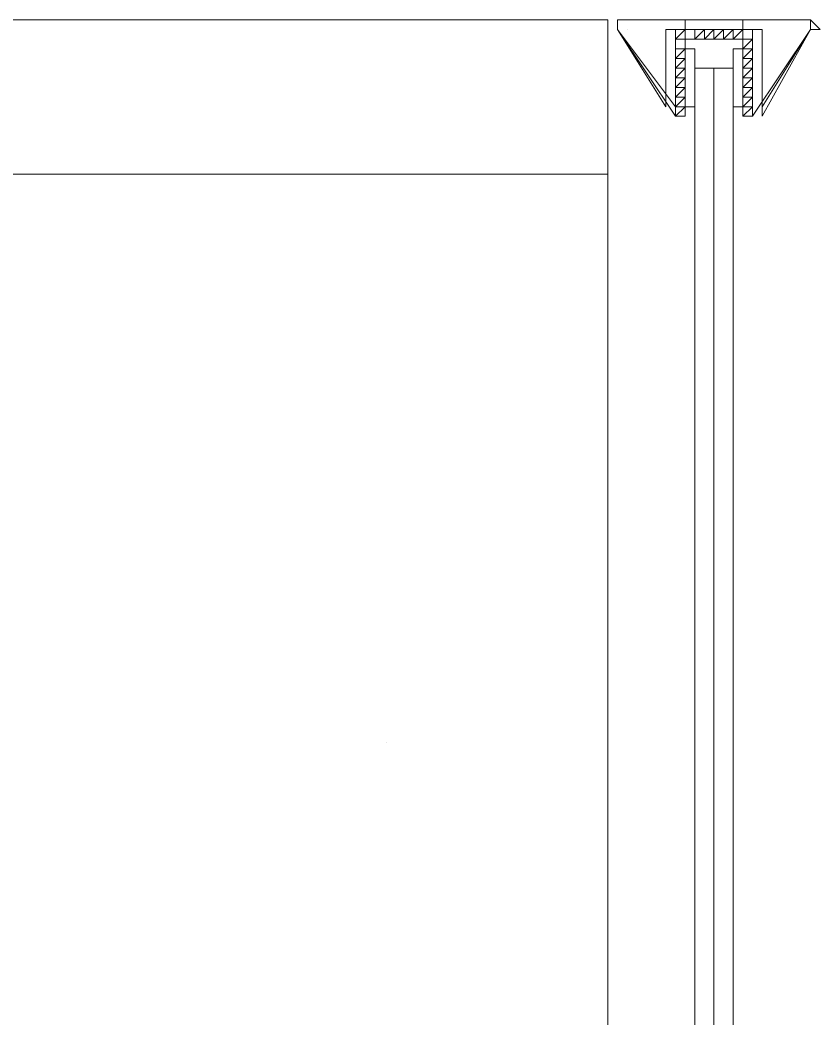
# Model space of a CAD drawing. Header units: millimetres. Extents: x 182 to 575, y -105 to 95.
# Drawn here: x 280.0088 to 280.404, y 80.9559 to 81.4491 of the extents above; entities that cross this region are included whole.
import ezdxf

# ---------------------------------------------------------------- set-up
doc = ezdxf.new("R2010")
doc.units = ezdxf.units.MM
doc.header["$MEASUREMENT"] = 0
doc.layers.add('PDF_Geometry', color=7, linetype='Continuous')

msp = doc.modelspace()

# ---------------------------------------------------------------- linework, layer by layer
at = {"layer": 'PDF_Geometry', "lineweight": 20}
for points in [[(279.06115, 81.4491), (279.06115, 81.37291), (280.29925, 81.37291), (280.29925, 81.4491)], [(280.35163, 81.4491), (280.30877, 81.4491)], [(280.35163, 81.4491), (280.39925, 81.4491)], [(280.35163, 81.4491), (280.39925, 81.4491)], [(280.32782, 81.44434), (280.33258, 81.44434), (280.33258, 81.40148), (280.30401, 81.44434), (280.32782, 81.40624)], [(280.32782, 81.44434), (280.33258, 81.44434), (280.33258, 81.40148), (280.30401, 81.44434), (280.32782, 81.40624)], [(280.36592, 81.40148), (280.36592, 81.43958), (280.33735, 81.43958), (280.33735, 81.40148), (280.33258, 81.40148), (280.33258, 81.44434), (280.37068, 81.44434), (280.37068, 81.40148)], [(280.36592, 81.40148), (280.36592, 81.43958), (280.33735, 81.43958), (280.33735, 81.40148), (280.33258, 81.40148), (280.33258, 81.44434), (280.37068, 81.44434), (280.37068, 81.40148)], [(280.39925, 81.44434), (280.37544, 81.40148), (280.39925, 81.44434), (280.37544, 81.40624), (280.37544, 81.44434), (280.37068, 81.44434), (280.37068, 81.40148), (280.37068, 81.44434), (280.37544, 81.44434), (280.37544, 81.40624)], [(280.33735, 81.43482), (280.34211, 81.43482), (280.34211, 81.40624), (280.33735, 81.40624)], [(280.33735, 81.43482), (280.34211, 81.43482), (280.34211, 81.40624), (280.33735, 81.40624)], [(280.36592, 81.43482), (280.36115, 81.43482), (280.36115, 81.40624), (280.36592, 81.40624)], [(280.36592, 81.43482), (280.36115, 81.43482), (280.36115, 81.40624), (280.36592, 81.40624)]]:
    msp.add_lwpolyline(points, close=True, dxfattribs=at)
for points in [[(280.29925, 81.4491), (280.29925, 81.37291)], [(280.30877, 81.4491), (280.35163, 81.4491)], [(280.30877, 81.4491), (280.35163, 81.4491)], [(280.30877, 81.44434), (280.30877, 81.44434)], [(280.30877, 81.44434), (280.30877, 81.44434)], [(280.30877, 81.44434), (280.30877, 81.44434)], [(280.30877, 81.44434), (280.30877, 81.44434)]]:
    msp.add_lwpolyline(points, dxfattribs=at)
at = {"layer": 'PDF_Geometry', "lineweight": 13}
for points in [[(280.35163, 81.4491), (280.30877, 81.4491), (280.30401, 81.4491), (280.30401, 81.44434), (280.33258, 81.40624), (280.33258, 81.44434), (280.33258, 81.40148), (280.30401, 81.44434), (280.30401, 81.4491), (280.30877, 81.4491)], [(280.35163, 81.4491), (280.30877, 81.4491), (280.30401, 81.4491), (280.30401, 81.44434), (280.33258, 81.40624), (280.33258, 81.44434), (280.33258, 81.40148), (280.30401, 81.44434), (280.30401, 81.4491), (280.30877, 81.4491)], [(280.33735, 81.4491), (280.36592, 81.4491), (280.36592, 81.44434), (280.33735, 81.44434)], [(280.33735, 81.4491), (280.36592, 81.4491), (280.36592, 81.44434), (280.33735, 81.44434)], [(280.34211, 81.44434), (280.34211, 81.43958), (280.34687, 81.43958), (280.34687, 81.44434), (280.34211, 81.43958), (280.34211, 81.44434), (280.34211, 81.43958), (280.33735, 81.43958), (280.34211, 81.43958)], [(280.35163, 81.43958), (280.35639, 81.43958), (280.35639, 81.44434), (280.35163, 81.43958), (280.34687, 81.43958), (280.35163, 81.43958), (280.35163, 81.44434), (280.34687, 81.43958)], [(280.37068, 81.43958), (280.37068, 81.43482), (280.36592, 81.43482), (280.37068, 81.43958), (280.36592, 81.43958), (280.36592, 81.44434), (280.36115, 81.43958), (280.36592, 81.43958), (280.36592, 81.44434), (280.36592, 81.43958)], [(280.37068, 81.43005), (280.37068, 81.42529), (280.36592, 81.42529)], [(280.34211, 80.33005), (280.35163, 80.33005), (280.35163, 81.42529), (280.34211, 81.42529)], [(280.34211, 80.33005), (280.35163, 80.33005), (280.35163, 81.42529), (280.34211, 81.42529)], [(280.34211, 80.33005), (280.35163, 80.33005), (280.35163, 81.42529), (280.34211, 81.42529)], [(280.34211, 80.33005), (280.35163, 80.33005), (280.35163, 81.42529), (280.34211, 81.42529)], [(280.36115, 80.33005), (280.35163, 80.33005), (280.35163, 81.42529), (280.36115, 81.42529)], [(280.36115, 80.33005), (280.35163, 80.33005), (280.35163, 81.42529), (280.36115, 81.42529)], [(280.36115, 80.33005), (280.35163, 80.33005), (280.35163, 81.42529), (280.36115, 81.42529)], [(280.36115, 80.33005), (280.35163, 80.33005), (280.35163, 81.42529), (280.36115, 81.42529)], [(280.37068, 81.42529), (280.36592, 81.42053), (280.37068, 81.42053)], [(280.33735, 81.42053), (280.33258, 81.41577), (280.33258, 81.42053)], [(280.33735, 81.41577), (280.33735, 81.41101), (280.33258, 81.41101), (280.33258, 81.40624), (280.33258, 81.40148), (280.33735, 81.40624), (280.33735, 81.41101), (280.33258, 81.40624), (280.33258, 81.41101), (280.33735, 81.41101), (280.33735, 81.41577), (280.33258, 81.41101), (280.33258, 81.41577), (280.33735, 81.41577), (280.33735, 81.42053), (280.33258, 81.42053), (280.33258, 81.41577), (280.33735, 81.42053), (280.33735, 81.41577), (280.33258, 81.41577), (280.33258, 81.41101)], [(280.37068, 81.42053), (280.37068, 81.41577), (280.36592, 81.41577)], [(280.37068, 81.40148), (280.36592, 81.40148), (280.37068, 81.40624)], [(279.06115, 81.37291), (280.29925, 81.37291), (280.29925, 80.39196), (279.06115, 80.39196)]]:
    msp.add_lwpolyline(points, close=True, dxfattribs=at)
for points in [[(280.33735, 81.43005), (280.33258, 81.42529), (280.33258, 81.42053), (280.33735, 81.42529), (280.33258, 81.42529), (280.33735, 81.43005), (280.33258, 81.43005), (280.33735, 81.43482), (280.33258, 81.43482), (280.33735, 81.43482), (280.33258, 81.43482), (280.33258, 81.43958), (280.33735, 81.43958), (280.33735, 81.44434), (280.33735, 81.43958), (280.33258, 81.43958), (280.33258, 81.44434), (280.33258, 81.40624), (280.30401, 81.44434), (280.30401, 81.4491), (280.30877, 81.4491), (280.35163, 81.4491), (280.39925, 81.4491), (280.39925, 81.44434), (280.37544, 81.40624), (280.37544, 81.44434), (280.37544, 81.40148), (280.39925, 81.44434), (280.40401, 81.44434), (280.39925, 81.4491), (280.35163, 81.4491), (280.39925, 81.4491), (280.39925, 81.44434), (280.37544, 81.40624), (280.37544, 81.44434)], [(280.37068, 81.44434), (280.37068, 81.43958), (280.36592, 81.43958), (280.37068, 81.43958), (280.37068, 81.44434), (280.37068, 81.40148), (280.39925, 81.44434), (280.39925, 81.4491), (280.35163, 81.4491), (280.39925, 81.4491), (280.39925, 81.44434), (280.37544, 81.40624), (280.37544, 81.44434), (280.37544, 81.40624), (280.39925, 81.44434), (280.39925, 81.4491), (280.35163, 81.4491), (280.30877, 81.4491), (280.30401, 81.4491), (280.30401, 81.44434), (280.32782, 81.40624), (280.32782, 81.44434)], [(280.33258, 81.44434), (280.33258, 81.44434)], [(280.33258, 81.43005), (280.33735, 81.43005), (280.33735, 81.43482), (280.33258, 81.43482), (280.33258, 81.43958), (280.33735, 81.44434), (280.33735, 81.43958), (280.33258, 81.43958), (280.33258, 81.44434)], [(280.33735, 81.44434), (280.33735, 81.44434)], [(280.33735, 81.43958), (280.34211, 81.43958), (280.34687, 81.44434), (280.34687, 81.43958), (280.34211, 81.43958)], [(280.34211, 81.44434), (280.34211, 81.44434)], [(280.34687, 81.44434), (280.34687, 81.44434)], [(280.36115, 81.44434), (280.36115, 81.43958), (280.35639, 81.43958), (280.36115, 81.43958), (280.36592, 81.43958), (280.36592, 81.44434), (280.36115, 81.43958), (280.35639, 81.43958), (280.36115, 81.44434), (280.36115, 81.43958), (280.35639, 81.43958), (280.35639, 81.44434), (280.35163, 81.43958), (280.34687, 81.43958)], [(280.35163, 81.44434), (280.35163, 81.44434)], [(280.35163, 81.44434), (280.35163, 81.44434)], [(280.35163, 81.44434), (280.35163, 81.44434)], [(280.35163, 81.44434), (280.35163, 81.44434)], [(280.35163, 81.43958), (280.35639, 81.43958), (280.35639, 81.44434)], [(280.36115, 81.44434), (280.36115, 81.44434)], [(280.36115, 81.44434), (280.36115, 81.44434)], [(280.37068, 81.44434), (280.37068, 81.44434)], [(280.37068, 81.44434), (280.37068, 81.44434)], [(280.33735, 81.43958), (280.33735, 81.43958)], [(280.33735, 81.43958), (280.33735, 81.43958)], [(280.33735, 81.43958), (280.33735, 81.43958)], [(280.34211, 81.43958), (280.34211, 81.43958)], [(280.34687, 81.43958), (280.34687, 81.43958)], [(280.35163, 81.43958), (280.35163, 81.43958)], [(280.35163, 81.43958), (280.35163, 81.43958)], [(280.35163, 81.43958), (280.35163, 81.43958)], [(280.36115, 81.43958), (280.36115, 81.43958)], [(280.36115, 81.43958), (280.36115, 81.43958)], [(280.36592, 81.43958), (280.36592, 81.43958)], [(280.36592, 81.43482), (280.37068, 81.43958), (280.37068, 81.43482), (280.36592, 81.43482), (280.36592, 81.43005)], [(280.37068, 81.43958), (280.37068, 81.43958)], [(280.33258, 81.43482), (280.33258, 81.43482)], [(280.33258, 81.43482), (280.33258, 81.43482)], [(280.33258, 81.43005), (280.33258, 81.43005)], [(280.33258, 81.43005), (280.33258, 81.43005)], [(280.33258, 81.43005), (280.33258, 81.43005)], [(280.33258, 81.43005), (280.33258, 81.43005)], [(280.33258, 81.43005), (280.33258, 81.43005)], [(280.33735, 81.43482), (280.33735, 81.43482)], [(280.33735, 81.43482), (280.33735, 81.43482)], [(280.36592, 81.43482), (280.36592, 81.43482)], [(280.37068, 81.43482), (280.37068, 81.43005), (280.36592, 81.43005), (280.37068, 81.43482), (280.37068, 81.43005), (280.37068, 81.42529), (280.36592, 81.42529), (280.37068, 81.43005), (280.37068, 81.43482), (280.37068, 81.43005)], [(280.36592, 81.43482), (280.36592, 81.43482)], [(280.36592, 81.43005), (280.36592, 81.43005)], [(280.36592, 81.43005), (280.36592, 81.43005)], [(280.37068, 81.43482), (280.37068, 81.43482)], [(280.33258, 81.42529), (280.33258, 81.42529)], [(280.33735, 81.42529), (280.33258, 81.42053), (280.33258, 81.42529)], [(280.33258, 81.42529), (280.33258, 81.42529)], [(280.33258, 81.42529), (280.33258, 81.42529)], [(280.33735, 81.42529), (280.33735, 81.42529)], [(280.33735, 81.42529), (280.33735, 81.42529)], [(280.33735, 81.42529), (280.33735, 81.42529)], [(280.36592, 81.42529), (280.36592, 81.42529)], [(280.37068, 81.42529), (280.37068, 81.42053), (280.36592, 81.42053), (280.37068, 81.42529), (280.37068, 81.42053), (280.36592, 81.41577), (280.37068, 81.41577), (280.37068, 81.42053)], [(280.36592, 81.42529), (280.36592, 81.42529)], [(280.36592, 81.42053), (280.36592, 81.42529)], [(280.37068, 81.42053), (280.37068, 81.42053)], [(280.37068, 81.42053), (280.37068, 81.42053)], [(280.33258, 81.41577), (280.33258, 81.41577)], [(280.33735, 81.41577), (280.33735, 81.41577)], [(280.36592, 81.41577), (280.37068, 81.41577), (280.37068, 81.41101), (280.36592, 81.41101)], [(280.36592, 81.41577), (280.36592, 81.41577)], [(280.36592, 81.40624), (280.37068, 81.41101), (280.36592, 81.41101), (280.37068, 81.41577)], [(280.37068, 81.41577), (280.37068, 81.41577)], [(280.33258, 81.40624), (280.33735, 81.41101), (280.33735, 81.40624), (280.33258, 81.40624), (280.33258, 81.40148), (280.33735, 81.40624)], [(280.37068, 81.40624), (280.36592, 81.40624), (280.37068, 81.41101)], [(280.37068, 81.41101), (280.37068, 81.41101)], [(280.37068, 81.41101), (280.37068, 81.41101)], [(280.37068, 81.41101), (280.37068, 81.41101)], [(280.33258, 81.40624), (280.33258, 81.40624)], [(280.33258, 81.40624), (280.33258, 81.40624)], [(280.33735, 81.40624), (280.33735, 81.40624)], [(280.33735, 81.40624), (280.33735, 81.40624)], [(280.33735, 81.40624), (280.33735, 81.40624)], [(280.36592, 81.40624), (280.36592, 81.40624)], [(280.36592, 81.40624), (280.36592, 81.40624)], [(280.37068, 81.40624), (280.37068, 81.40624)], [(280.37068, 81.40148), (280.37068, 81.40624), (280.37068, 81.40148)], [(280.37068, 81.40624), (280.37068, 81.40624)], [(280.37068, 81.40624), (280.37068, 81.40624)], [(280.33258, 81.40148), (280.33735, 81.40148)], [(280.33735, 81.40148), (280.33735, 81.40148)], [(280.33735, 81.40148), (280.33735, 81.40148)], [(280.33735, 81.40148), (280.33735, 81.40148)], [(280.36592, 81.40148), (280.36592, 81.40148)], [(280.18973, 81.09196), (280.18973, 81.09196)]]:
    msp.add_lwpolyline(points, dxfattribs=at)
at = {"layer": 'PDF_Geometry', "lineweight": 0}
for points in [[(280.33735, 81.4491), (280.35163, 81.4491), (280.36592, 81.4491), (280.35163, 81.4491)], [(280.36592, 81.44434), (280.35163, 81.44434), (280.33735, 81.44434), (280.35163, 81.44434), (280.36592, 81.44434), (280.35163, 81.44434), (280.33735, 81.44434), (280.35163, 81.44434), (280.36592, 81.44434), (280.35163, 81.44434), (280.33735, 81.44434), (280.35163, 81.44434)], [(280.36592, 81.40624), (280.36592, 81.43482), (280.36592, 81.40624), (280.36592, 81.43482)]]:
    msp.add_lwpolyline(points, close=True, dxfattribs=at)
for points in [[(280.33735, 81.40624), (280.33735, 81.43482)], [(280.33735, 81.40624), (280.33735, 81.43482), (280.33735, 81.40624)], [(280.34211, 81.40624), (280.34211, 81.43482), (280.34211, 81.40624), (280.34211, 81.43482)], [(280.34211, 81.40624), (280.34211, 81.43482), (280.34211, 81.40624)], [(280.36115, 81.40624), (280.36115, 81.43482)], [(280.36592, 81.40624), (280.36592, 81.43482), (280.36592, 81.40624), (280.36592, 81.43482)]]:
    msp.add_lwpolyline(points, dxfattribs=at)

doc.saveas('drawing.dxf')
